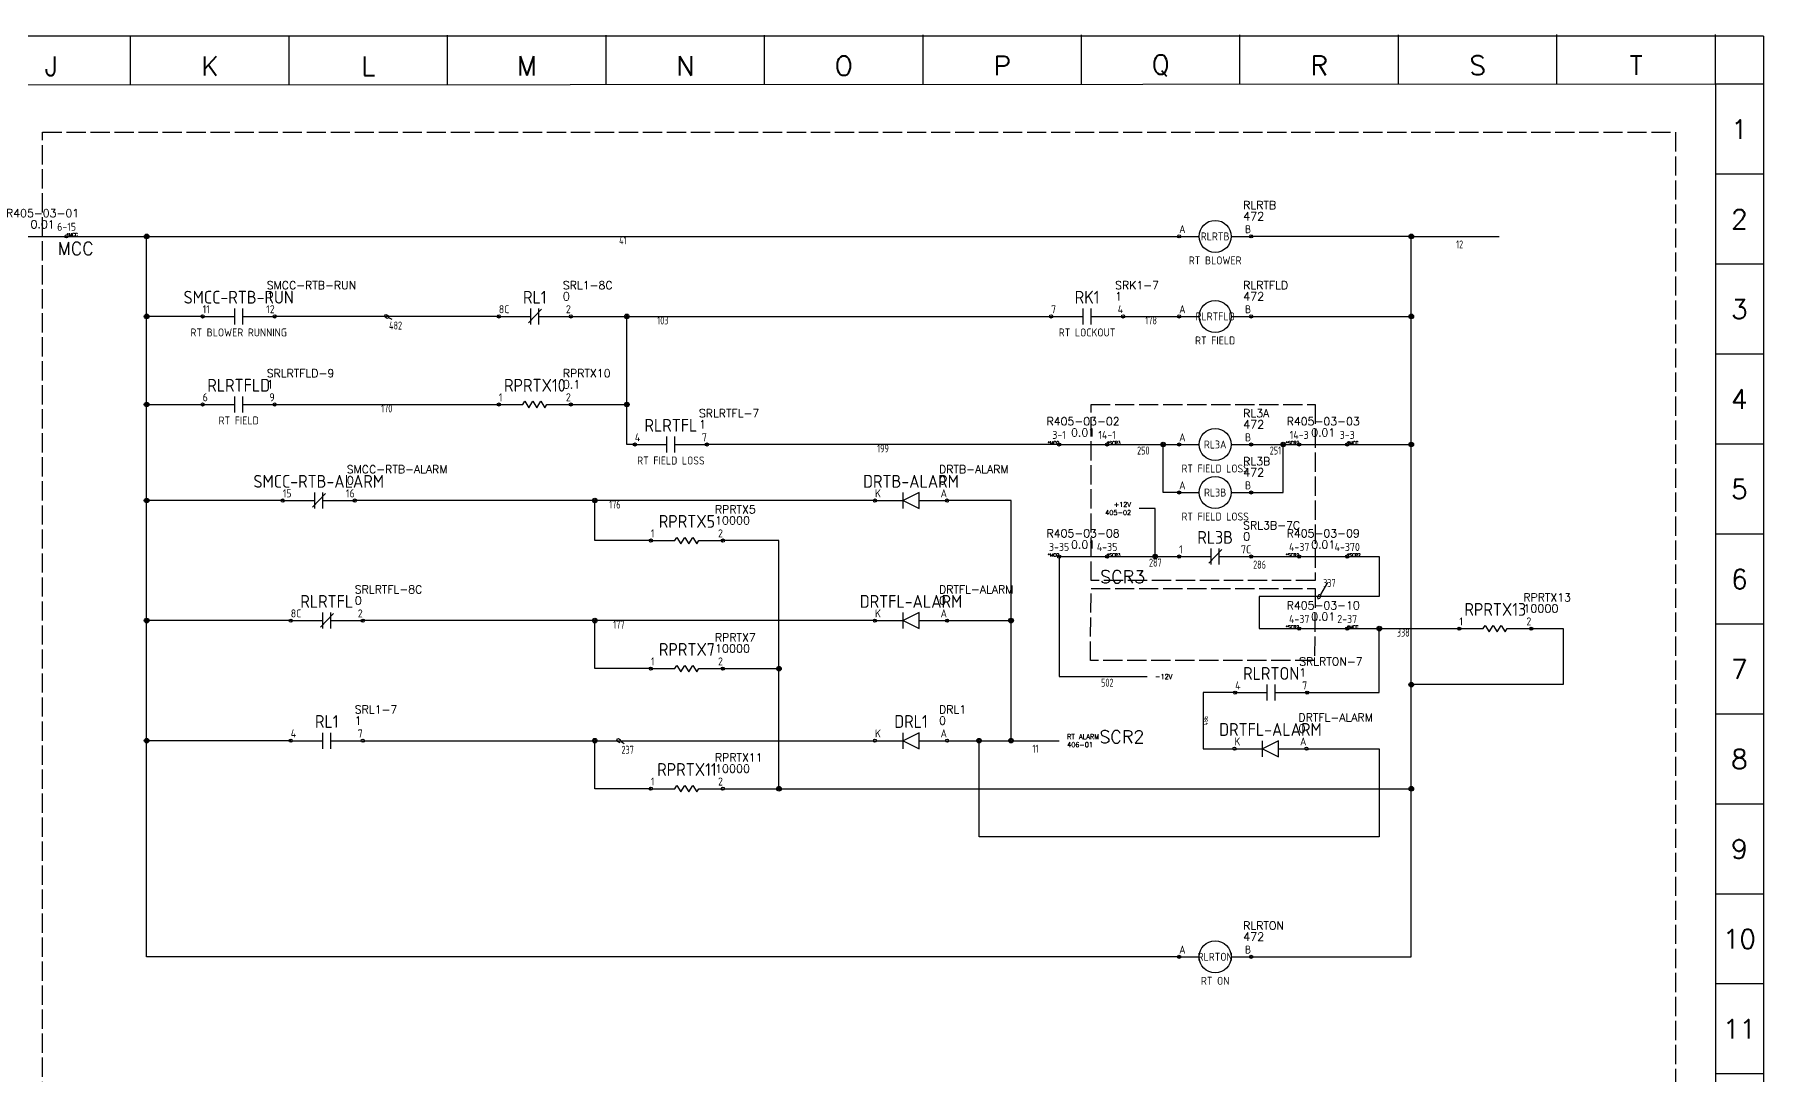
# Model space of a CAD drawing. Header units: millimetres. Extents: x 0 to 1020, y 0 to 646.
# Drawn here: x 480 to 1020, y 320 to 646 of the extents above; entities that cross this region are included whole.
import ezdxf
from ezdxf.enums import TextEntityAlignment as Align

# ---------------------------------------------------------------- set-up
doc = ezdxf.new("R2010")
doc.units = ezdxf.units.MM
doc.header["$LTSCALE"] = 0.5
doc.linetypes.add('ACAD_ISO02W100', pattern=[15, 12, -3])
for name, color, linetype in [('LOCBOX', 7, 'ACAD_ISO02W100'), ('NETLIST', 50, 'Continuous'), ('OUTLINE_GRID', 7, 'Continuous'), ('SYMS', 7, 'Continuous'), ('WIREFIXED', 7, 'Continuous'), ('WIRENO', 7, 'Continuous'), ('WIRES', 7, 'Continuous')]:
    doc.layers.add(name, color=color, linetype=linetype)
doc.styles.get("Standard").update_dxf_attribs({"font": 'txt.shx', "bigfont": 'gbcbig.shx'})
doc.styles.add('WD_IEC', font='isocp2.shx', dxfattribs={"width": 0.9, "height": 4})

# ---------------------------------------------------------------- blocks, each defined once
blk = doc.blocks.new('2010 Grid')
at = {"layer": 'OUTLINE_GRID'}
for p, q in [((507.5, 468.57), (507.5, 481.51)), ((548.75, 468.59), (548.75, 481.53)), ((590, 468.61), (590, 481.56)), ((631.25, 468.63), (631.25, 481.58)), ((672.5, 468.66), (672.5, 481.6)), ((713.75, 468.68), (713.75, 481.62)), ((755, 468.7), (755, 481.64)), ((796.25, 468.72), (796.25, 481.67)), ((837.5, 468.74), (837.5, 481.69)), ((850, 481.25), (0, 481.25)), ((425, 468.52), (425, 481.47)), ((466.25, 468.55), (466.25, 481.49)), ((850, 481.25), (850, 0)), ((837.5, 468.74), (12.5, 468.31)), ((837.5, 468.74), (837.5, 0)), ((850, 468.74), (837.5, 468.74)), ((850, 445.33), (837.5, 445.33)), ((850, 421.91), (837.5, 421.91)), ((850, 398.5), (837.5, 398.5)), ((850, 375.08), (837.5, 375.08)), ((850, 351.67), (837.5, 351.67)), ((850, 328.25), (837.5, 328.25)), ((850, 304.84), (837.5, 304.84)), ((850, 281.42), (837.5, 281.42)), ((850, 258.01), (837.5, 258.01)), ((850, 234.59), (837.5, 234.59)), ((850, 211.18), (837.5, 211.18))]:
    blk.add_line(p, q, dxfattribs=at)
at = {"layer": 'OUTLINE_GRID', "char_height": 5, "width": 17.7556, "attachment_point": 5}
for s, insert in [('J', (404.37, 473.48)), ('K', (445.62, 473.5)), ('L', (486.88, 473.52)), ('M', (528.12, 473.54)), ('N', (569.38, 473.56)), ('O', (610.62, 473.59)), ('P', (651.88, 473.61)), ('Q', (693.12, 473.63)), ('R', (734.38, 473.65)), ('S', (775.62, 473.67)), ('T', (816.88, 473.69)), ('1', (843.75, 457.04)), ('2', (843.75, 433.62)), ('3', (843.75, 410.21)), ('4', (843.75, 386.79)), ('5', (843.75, 363.37)), ('6', (843.75, 339.96)), ('7', (843.75, 316.54)), ('8', (843.75, 293.13)), ('9', (843.75, 269.71)), ('10', (843.75, 246.3)), ('11', (843.75, 222.88))]:
    blk.add_mtext(s, dxfattribs=dict(at, insert=insert))
blk = doc.blocks.new('INTERCONNECT-H1')
blk.add_line((-2.5, 0), (12.5, 0))
for centre in [(-2.5, 0), (12.5, 0)]:
    blk.add_circle(centre, 0.5)
at = {"style": 'WD_IEC', "flags": 1}
for tag, height, p in [('LOC', 4, (5, 10)), ('TAG1', 4, (-2.43, 3.16)), ('DESC1', 2.5, (5, -2.5))]:
    blk.add_attdef(tag, text='', height=height, dxfattribs=at).set_placement(p, align=Align.MIDDLE_CENTER)
at = {"style": 'WD_IEC', "flags": 8}
for tag, p in [('TERM01', (-2.5, 1)), ('TERM02', (12.5, 1))]:
    blk.add_attdef(tag, text='', height=2.5, dxfattribs=at).set_placement(p, align=Align.BOTTOM_CENTER)
at = {"style": 'WD_IEC', "flags": 1}
blk.add_attdef('X4TERM01', (-2.5, 0), '', height=0.5, dxfattribs=at)
blk.add_attdef('X1TERM02', text='', height=0.5, dxfattribs=at).set_placement((12.5, 0), align=Align.RIGHT)
at = {"layer": 'NETLIST'}
for tag, p in [('NETTAG', (5, 6)), ('NETVALUE', (5, 2.5))]:
    blk.add_attdef(tag, text='', height=2.5, dxfattribs=at).set_placement(p, align=Align.CENTER)
blk.add_attdef('X4TERMDESC01', text='', height=1, dxfattribs=at).set_placement((-2.5, 0), align=Align.RIGHT)
blk.add_attdef('X1TERMDESC02', (12.5, 0), '', height=1, dxfattribs=at)
blk = doc.blocks.new('CONTACTOR-H')
for p, q in [((0, 0), (6.25, 0)), ((16.25, 0), (22.5, 0))]:
    blk.add_line(p, q)
for centre, radius in [((0, 0), 0.5), ((11.25, 0), 5), ((22.5, 0), 0.5)]:
    blk.add_circle(centre, radius)
at = {"style": 'WD_IEC', "flags": 1}
blk.add_attdef('LOC', text='', height=4, dxfattribs=at).set_placement((11.25, 8.5), align=Align.MIDDLE_CENTER)
at = {"style": 'WD_IEC'}
for tag, p, height, flags in [('X4TERM01', (0, 0), 0.64, 1), ('TERM01', (0, 1), 2.5, 8), ('X1TERM02', (22.5, 0), 0.64, 1)]:
    blk.add_attdef(tag, p, '', height=height, dxfattribs=dict(at, flags=flags))
for tag, height, p in [('TAG1', 4, (11.25, 0)), ('DESC1', 2.5, (11.25, -7.5))]:
    blk.add_attdef(tag, text='', height=height, dxfattribs=at).set_placement(p, align=Align.MIDDLE_CENTER)
at = {"style": 'WD_IEC', "flags": 8}
blk.add_attdef('TERM02', text='', height=2.5, dxfattribs=at).set_placement((22.5, 1), align=Align.RIGHT)
at = {"layer": 'NETLIST'}
for tag, p, height in [('NETTAG', (20, 8.5), 2.5), ('NETVALUE', (20, 5), 2.56)]:
    blk.add_attdef(tag, p, '', height=height, dxfattribs=at)
blk = doc.blocks.new('WD_WNH2')
at = {"linetype": 'Continuous', "style": 'WD_IEC', "width": 0.8}
blk.add_attdef('WIRENO', text='', height=2.5, dxfattribs=at).set_placement((0, 0), align=Align.TOP_CENTER)
at = {"style": 'WD_IEC', "flags": 1}
for tag, p in [('W02USER', (0, -1.21)), ('W03USER', (0, -1.33)), ('W04USER', (0, -1.46)), ('W05USER', (0, -1.58)), ('W06USER', (0, -1.71)), ('W07USER', (0, -1.83)), ('W08USER', (0, -1.96)), ('W09USER', (0, -2.08)), ('W01USER', (0, -1.08)), ('W10USER', (0, -2.21))]:
    blk.add_attdef(tag, text='', height=0.08, dxfattribs=at).set_placement(p, align=Align.CENTER)
blk = doc.blocks.new('CONTACT-NC')
for p, q in [((0, 0), (10, 0)), ((13.35, 2.25), (9.28, -2.05)), ((10, -2.5), (10, 2.5)), ((12.5, -2.5), (12.5, 2.5)), ((12.5, 0), (22.5, 0))]:
    blk.add_line(p, q)
for centre in [(0, 0), (22.5, 0)]:
    blk.add_circle(centre, 0.5)
at = {"style": 'WD_IEC', "flags": 1}
blk.add_attdef('LOC', text='', height=4, dxfattribs=at).set_placement((11.25, 11), align=Align.MIDDLE_CENTER)
at = {"style": 'WD_IEC'}
for tag, height, p in [('TAG1', 4, (11.25, 6)), ('DESC1', 2.5, (11.25, -5))]:
    blk.add_attdef(tag, text='', height=height, dxfattribs=at).set_placement(p, align=Align.MIDDLE_CENTER)
for tag, p, height, flags in [('X4TERM01', (0, 0), 0.64, 1), ('TERM01', (0, 1), 2.5, 8), ('X1TERM02', (22.5, 0), 0.64, 1)]:
    blk.add_attdef(tag, p, '', height=height, dxfattribs=dict(at, flags=flags))
at = {"style": 'WD_IEC', "flags": 8}
blk.add_attdef('TERM02', text='', height=2.5, dxfattribs=at).set_placement((22.5, 1), align=Align.RIGHT)
at = {"layer": 'NETLIST'}
for tag, p, height in [('NETTAG', (20, 8.5), 2.5), ('NETVALUE', (20, 5), 2.56)]:
    blk.add_attdef(tag, p, '', height=height, dxfattribs=at)
blk = doc.blocks.new('DIODE-L')
for p, q in [((-22.5, 0), (-13.75, 0)), ((-13.75, -2.5), (-13.75, 2.5)), ((-8.75, 2.5), (-13.75, 0)), ((-13.75, 0), (-8.75, -2.5)), ((-8.75, -2.5), (-8.75, 2.5)), ((-8.75, 0), (0, 0))]:
    blk.add_line(p, q)
for centre in [(-22.5, 0), (0, 0)]:
    blk.add_circle(centre, 0.5)
at = {"style": 'WD_IEC', "flags": 1}
blk.add_attdef('LOC', text='', height=4, dxfattribs=at).set_placement((-11.25, 11), align=Align.MIDDLE_CENTER)
at = {"style": 'WD_IEC'}
for tag, height, p in [('TAG1', 4, (-11.25, 6)), ('DESC1', 2.5, (-11.25, -5))]:
    blk.add_attdef(tag, text='', height=height, dxfattribs=at).set_placement(p, align=Align.MIDDLE_CENTER)
for tag, p, height, flags in [('X4TERM01', (-22.5, 0), 0.64, 1), ('TERM01', (-22.5, 1), 2.5, 8), ('X1TERM02', (0, 0), 0.64, 1)]:
    blk.add_attdef(tag, p, '', height=height, dxfattribs=dict(at, flags=flags))
at = {"style": 'WD_IEC', "flags": 8}
blk.add_attdef('TERM02', text='', height=2.5, dxfattribs=at).set_placement((0, 1), align=Align.RIGHT)
at = {"layer": 'NETLIST'}
for tag, p, height in [('NETTAG', (-2.5, 8.5), 2.5), ('NETVALUE', (-2.5, 5), 2.56)]:
    blk.add_attdef(tag, p, '', height=height, dxfattribs=at)
blk = doc.blocks.new('WDDOT')
for radius in [0.72, 0.449, 0.223]:
    blk.add_circle((0, 0), radius)
blk = doc.blocks.new('CONTACT-NO')
for p, q in [((2.5, 0), (12.5, 0)), ((12.5, -2.5), (12.5, 2.5)), ((15, -2.5), (15, 2.5)), ((15, 0), (25, 0))]:
    blk.add_line(p, q)
for centre in [(2.5, 0), (25, 0)]:
    blk.add_circle(centre, 0.5)
at = {"style": 'WD_IEC', "flags": 1}
blk.add_attdef('LOC', text='', height=4, dxfattribs=at).set_placement((13.75, 11), align=Align.MIDDLE_CENTER)
at = {"style": 'WD_IEC'}
for tag, height, p in [('TAG1', 4, (13.75, 6)), ('DESC1', 2.5, (13.75, -5))]:
    blk.add_attdef(tag, text='', height=height, dxfattribs=at).set_placement(p, align=Align.MIDDLE_CENTER)
for tag, p, height, flags in [('X4TERM01', (2.5, 0), 0.64, 1), ('TERM01', (2.5, 1), 2.5, 8), ('X1TERM02', (25, 0), 0.64, 1)]:
    blk.add_attdef(tag, p, '', height=height, dxfattribs=dict(at, flags=flags))
at = {"style": 'WD_IEC', "flags": 8}
blk.add_attdef('TERM02', text='', height=2.5, dxfattribs=at).set_placement((25, 1), align=Align.RIGHT)
at = {"layer": 'NETLIST'}
for tag, p, height in [('NETTAG', (22.5, 8.5), 2.5), ('NETVALUE', (22.5, 5), 2.56)]:
    blk.add_attdef(tag, p, '', height=height, dxfattribs=at)
blk = doc.blocks.new('RESISTOR-1')
for p, q in [((0, 0), (7.5, 0)), ((7.5, 0), (8.12, 1)), ((8.12, 1), (9.38, -1)), ((9.38, -1), (10.62, 1)), ((10.62, 1), (11.88, -1)), ((11.88, -1), (13.12, 1)), ((13.12, 1), (14.38, -1)), ((14.38, -1), (15, 0)), ((15, 0), (22.5, 0))]:
    blk.add_line(p, q)
for centre in [(0, 0), (22.5, 0)]:
    blk.add_circle(centre, 0.5)
at = {"style": 'WD_IEC', "flags": 1}
blk.add_attdef('LOC', text='', height=4, dxfattribs=at).set_placement((11.25, 11), align=Align.MIDDLE_CENTER)
at = {"style": 'WD_IEC'}
for tag, height, p in [('TAG1', 4, (11.25, 6)), ('DESC1', 2.5, (10.75, -3))]:
    blk.add_attdef(tag, text='', height=height, dxfattribs=at).set_placement(p, align=Align.MIDDLE_CENTER)
for tag, p, height, flags in [('X4TERM01', (0, 0), 0.64, 1), ('TERM01', (0, 1), 2.5, 8), ('X1TERM02', (22.5, 0), 0.64, 1)]:
    blk.add_attdef(tag, p, '', height=height, dxfattribs=dict(at, flags=flags))
at = {"style": 'WD_IEC', "flags": 8}
blk.add_attdef('TERM02', text='', height=2.5, dxfattribs=at).set_placement((22.5, 1), align=Align.RIGHT)
at = {"layer": 'NETLIST'}
for tag, p, height in [('NETTAG', (20, 8.5), 2.5), ('NETVALUE', (20, 5), 2.56)]:
    blk.add_attdef(tag, p, '', height=height, dxfattribs=at)
blk = doc.blocks.new('WD_WNV2')
at = {"linetype": 'Continuous', "style": 'WD_IEC', "width": 0.8}
blk.add_attdef('WIRENO', text='', height=1.5, rotation=90, dxfattribs=at).set_placement((0, 0), align=Align.TOP_CENTER)
at = {"style": 'WD_IEC', "flags": 1}
for tag, p in [('W01USER', (1.86, -1.08)), ('W02USER', (1.86, -1.21)), ('W03USER', (1.86, -1.33)), ('W04USER', (1.86, -1.46)), ('W05USER', (1.86, -1.58)), ('W06USER', (1.86, -1.71)), ('W07USER', (1.86, -1.83)), ('W08USER', (1.86, -1.96)), ('W09USER', (1.86, -2.08)), ('W10USER', (1.86, -2.21))]:
    blk.add_attdef(tag, text='', height=0.08, dxfattribs=at).set_placement(p, align=Align.CENTER)

msp = doc.modelspace()

# ---------------------------------------------------------------- linework, layer by layer
at = {"layer": 'LOCBOX'}
for points in [[(482.5, 615), (992.5, 615), (992.5, 162.5), (482.5, 162.5)], [(810, 530), (880, 530), (880, 475), (810, 475)], [(810, 472.5), (880, 472.5), (879.77, 450), (809.77, 450)]]:
    msp.add_lwpolyline(points, close=True, dxfattribs=at)
at = {"layer": 'WIRENO'}
for points in [[(591.65, 556.55), (590.69, 557.1), (590.54, 557.65), (589.85, 558.04), (589.31, 557.9), (589.46, 557.35), (590.15, 556.96), (590.42, 557.03)], [(883.79, 474.4), (881.65, 470.69), (881.1, 470.54), (880.71, 469.85), (880.85, 469.31), (881.4, 469.46), (881.79, 470.15), (881.72, 470.42)], [(664.15, 424.05), (663.19, 424.6), (663.04, 425.15), (662.35, 425.54), (661.81, 425.4), (661.96, 424.85), (662.65, 424.46), (662.92, 424.53)]]:
    msp.add_lwpolyline(points, dxfattribs=at)
at = {"layer": 'WIRES'}
for p, q in [((490, 582.5), (837.5, 582.5)), ((515, 425), (515, 582.5)), ((910, 582.5), (860, 582.5)), ((910, 410), (910, 582.5)), ((910, 582.5), (937.5, 582.5)), ((532.5, 557.5), (515, 557.5)), ((625, 557.5), (555, 557.5)), ((647.5, 557.5), (797.5, 557.5)), ((665, 517.5), (665, 557.5)), ((820, 557.5), (837.5, 557.5)), ((860, 557.5), (910, 557.5)), ((515, 530), (532.5, 530)), ((555, 530), (625, 530)), ((647.5, 530), (665, 530)), ((667.5, 517.5), (665, 517.5)), ((800, 517.5), (690, 517.5)), ((815, 517.5), (837.5, 517.5)), ((832.5, 502.5), (832.5, 517.5)), ((860, 517.5), (875, 517.5)), ((870, 502.5), (870, 517.5)), ((890, 517.5), (910, 517.5)), ((837.5, 502.5), (832.5, 502.5)), ((860, 502.5), (870, 502.5)), ((557.5, 500), (515, 500)), ((742.5, 500), (580, 500)), ((655, 487.5), (655, 500)), ((785, 500), (765, 500)), ((785, 462.5), (785, 500)), ((785, 482.5), (785, 500)), ((830, 497.5), (825, 497.5)), ((830, 482.5), (830, 497.5)), ((672.5, 487.5), (655, 487.5)), ((712.5, 487.5), (695, 487.5)), ((712.5, 410), (712.5, 487.5)), ((800, 482.5), (800, 445)), ((815, 482.5), (837.5, 482.5)), ((860, 482.5), (875, 482.5)), ((890, 482.5), (900, 482.5)), ((900, 482.5), (900, 477.5)), ((900, 477.5), (900, 470)), ((900, 470), (862.5, 470)), ((862.5, 470), (862.5, 460)), ((560, 462.5), (515, 462.5)), ((742.5, 462.5), (582.5, 462.5)), ((655, 447.5), (655, 462.5)), ((765, 462.5), (785, 462.5)), ((785, 460), (785, 462.5)), ((785, 425), (785, 460)), ((862.5, 460), (875, 460)), ((890, 460), (925, 460)), ((900, 440), (900, 460)), ((947.5, 460), (957.5, 460)), ((957.5, 460), (957.5, 442.5)), ((672.5, 447.5), (655, 447.5)), ((695, 447.5), (712.5, 447.5)), ((800, 445), (827.5, 445)), ((855, 440), (845, 440)), ((845, 440), (845, 422.5)), ((877.5, 440), (900, 440)), ((957.5, 442.5), (910, 442.5)), ((560, 425), (515, 425)), ((515, 357.5), (515, 425)), ((582.5, 425), (742.5, 425)), ((655, 410), (655, 425)), ((765, 425), (785, 425)), ((775, 395), (775, 425)), ((785, 425), (800, 425)), ((845, 422.5), (854.77, 422.5)), ((877.27, 422.5), (900, 422.5)), ((900, 422.5), (900, 395)), ((672.5, 410), (655, 410)), ((695, 410), (712.5, 410)), ((712.5, 410), (910, 410)), ((910, 357.5), (910, 410)), ((900, 395), (775, 395)), ((837.5, 357.5), (515, 357.5)), ((860, 357.5), (910, 357.5))]:
    msp.add_line(p, q, dxfattribs=at)

# ---------------------------------------------------------------- block references
at = {"xscale": 1.2, "yscale": 1.2, "zscale": 1.2}
msp.add_blockref('2010 Grid', (0, 67.5), dxfattribs=at)
ref = msp.add_blockref('INTERCONNECT-H1', (477.5, 582.5))
ref.add_attrib('TERM02', '6-15', dxfattribs={"height": 2.5, "style": 'WD_IEC'}).set_placement((490, 583.5), align=Align.BOTTOM_CENTER)
ref.add_attrib('TERM01', '5-15', dxfattribs={"height": 2.5, "style": 'WD_IEC'}).set_placement((475, 583.5), align=Align.BOTTOM_CENTER)
ref.add_attrib('NETVALUE', '0.01', dxfattribs={"layer": 'NETLIST', "height": 2.5}).set_placement((482.5, 585), align=Align.CENTER)
ref.add_attrib('NETTAG', 'R405-03-01', dxfattribs={"layer": 'NETLIST', "height": 2.5}).set_placement((482.5, 588.5), align=Align.CENTER)
ref.add_attrib('X4TERMDESC01', '*DC', dxfattribs={"layer": 'NETLIST', "height": 1}).set_placement((475, 582.5), align=Align.RIGHT)
ref.add_attrib('X1TERMDESC02', '*MCC', (490, 582.5), dxfattribs={"layer": 'NETLIST', "height": 1})
ref = msp.add_blockref('CONTACTOR-H', (837.5, 582.5))
ref.add_attrib('TERM02', 'B', dxfattribs={"height": 2.5, "style": 'WD_IEC'}).set_placement((860, 583.5), align=Align.RIGHT)
ref.add_attrib('TERM01', 'A', (837.5, 583.5), dxfattribs={"height": 2.5, "style": 'WD_IEC'})
ref.add_attrib('DESC1', 'RT BLOWER', dxfattribs={"height": 2.5, "style": 'WD_IEC'}).set_placement((848.75, 575), align=Align.MIDDLE_CENTER)
ref.add_attrib('TAG1', 'RLRTB', dxfattribs={"height": 2.5, "style": 'WD_IEC'}).set_placement((848.75, 582.5), align=Align.MIDDLE_CENTER)
ref.add_attrib('NETVALUE', '472', (857.5, 587.5), dxfattribs={"layer": 'NETLIST', "height": 2.56})
ref.add_attrib('NETTAG', 'RLRTB', (857.5, 591), dxfattribs={"layer": 'NETLIST', "height": 2.5})
ref = msp.add_blockref('CONTACT-NO', (530, 557.5))
ref.add_attrib('NETTAG', 'SMCC-RTB-RUN', (552.5, 566), dxfattribs={"layer": 'NETLIST', "height": 2.5})
ref.add_attrib('NETVALUE', '1', (552.5, 562.5), dxfattribs={"layer": 'NETLIST', "height": 2.56})
ref.add_attrib('TAG1', 'SMCC-RTB-RUN', dxfattribs={"height": 4, "style": 'WD_IEC'}).set_placement((543.75, 563.5), align=Align.MIDDLE_CENTER)
ref.add_attrib('DESC1', 'RT BLOWER RUNNING', dxfattribs={"height": 2.5, "style": 'WD_IEC'}).set_placement((543.75, 552.5), align=Align.MIDDLE_CENTER)
ref.add_attrib('TERM01', '11', (532.5, 558.5), dxfattribs={"height": 2.5, "style": 'WD_IEC'})
ref.add_attrib('TERM02', '12', dxfattribs={"height": 2.5, "style": 'WD_IEC'}).set_placement((555, 558.5), align=Align.RIGHT)
ref = msp.add_blockref('CONTACT-NC', (625, 557.5))
ref.add_attrib('TERM02', '2', dxfattribs={"height": 2.5, "style": 'WD_IEC'}).set_placement((647.5, 558.5), align=Align.RIGHT)
ref.add_attrib('TERM01', '8C', (625, 558.5), dxfattribs={"height": 2.5, "style": 'WD_IEC'})
ref.add_attrib('TAG1', 'RL1', dxfattribs={"height": 4, "style": 'WD_IEC'}).set_placement((636.25, 563.5), align=Align.MIDDLE_CENTER)
ref.add_attrib('NETVALUE', '0', (645, 562.5), dxfattribs={"layer": 'NETLIST', "height": 2.56})
ref.add_attrib('NETTAG', 'SRL1-8C', (645, 566), dxfattribs={"layer": 'NETLIST', "height": 2.5})
ref = msp.add_blockref('CONTACT-NO', (795, 557.5))
ref.add_attrib('NETTAG', 'SRK1-7', (817.5, 566), dxfattribs={"layer": 'NETLIST', "height": 2.5})
ref.add_attrib('NETVALUE', '1', (817.5, 562.5), dxfattribs={"layer": 'NETLIST', "height": 2.56})
ref.add_attrib('TAG1', 'RK1', dxfattribs={"height": 4, "style": 'WD_IEC'}).set_placement((808.75, 563.5), align=Align.MIDDLE_CENTER)
ref.add_attrib('DESC1', 'RT LOCKOUT', dxfattribs={"height": 2.5, "style": 'WD_IEC'}).set_placement((808.75, 552.5), align=Align.MIDDLE_CENTER)
ref.add_attrib('TERM01', '7', (797.5, 558.5), dxfattribs={"height": 2.5, "style": 'WD_IEC'})
ref.add_attrib('TERM02', '4', dxfattribs={"height": 2.5, "style": 'WD_IEC'}).set_placement((820, 558.5), align=Align.RIGHT)
ref = msp.add_blockref('CONTACTOR-H', (837.5, 557.5))
ref.add_attrib('TERM02', 'B', dxfattribs={"height": 2.5, "style": 'WD_IEC'}).set_placement((860, 558.5), align=Align.RIGHT)
ref.add_attrib('TERM01', 'A', (837.5, 558.5), dxfattribs={"height": 2.5, "style": 'WD_IEC'})
ref.add_attrib('DESC1', 'RT FIELD', dxfattribs={"height": 2.5, "style": 'WD_IEC'}).set_placement((848.75, 550), align=Align.MIDDLE_CENTER)
ref.add_attrib('TAG1', 'RLRTFLD', dxfattribs={"height": 2.5, "style": 'WD_IEC'}).set_placement((848.75, 557.5), align=Align.MIDDLE_CENTER)
ref.add_attrib('NETVALUE', '472', (857.5, 562.5), dxfattribs={"layer": 'NETLIST', "height": 2.56})
ref.add_attrib('NETTAG', 'RLRTFLD', (857.5, 566), dxfattribs={"layer": 'NETLIST', "height": 2.5})
ref = msp.add_blockref('CONTACT-NO', (530, 530))
ref.add_attrib('NETTAG', 'SRLRTFLD-9', (552.5, 538.5), dxfattribs={"layer": 'NETLIST', "height": 2.5})
ref.add_attrib('NETVALUE', '1', (552.5, 535), dxfattribs={"layer": 'NETLIST', "height": 2.56})
ref.add_attrib('TAG1', 'RLRTFLD', dxfattribs={"height": 4, "style": 'WD_IEC'}).set_placement((543.75, 536), align=Align.MIDDLE_CENTER)
ref.add_attrib('DESC1', 'RT FIELD', dxfattribs={"height": 2.5, "style": 'WD_IEC'}).set_placement((543.75, 525), align=Align.MIDDLE_CENTER)
ref.add_attrib('TERM01', '6', (532.5, 531), dxfattribs={"height": 2.5, "style": 'WD_IEC'})
ref.add_attrib('TERM02', '9', dxfattribs={"height": 2.5, "style": 'WD_IEC'}).set_placement((555, 531), align=Align.RIGHT)
ref = msp.add_blockref('RESISTOR-1', (625, 530))
ref.add_attrib('NETTAG', 'RPRTX10', (645, 538.5), dxfattribs={"layer": 'NETLIST', "height": 2.5})
ref.add_attrib('NETVALUE', '0.1', (645, 535), dxfattribs={"layer": 'NETLIST', "height": 2.56})
ref.add_attrib('TAG1', 'RPRTX10', dxfattribs={"height": 4, "style": 'WD_IEC'}).set_placement((636.25, 536), align=Align.MIDDLE_CENTER)
ref.add_attrib('TERM01', '1', (625, 531), dxfattribs={"height": 2.5, "style": 'WD_IEC'})
ref.add_attrib('TERM02', '2', dxfattribs={"height": 2.5, "style": 'WD_IEC'}).set_placement((647.5, 531), align=Align.RIGHT)
ref = msp.add_blockref('CONTACT-NO', (665, 517.5))
ref.add_attrib('NETTAG', 'SRLRTFL-7', (687.5, 526), dxfattribs={"layer": 'NETLIST', "height": 2.5})
ref.add_attrib('NETVALUE', '1', (687.5, 522.5), dxfattribs={"layer": 'NETLIST', "height": 2.56})
ref.add_attrib('TAG1', 'RLRTFL', dxfattribs={"height": 4, "style": 'WD_IEC'}).set_placement((678.75, 523.5), align=Align.MIDDLE_CENTER)
ref.add_attrib('DESC1', 'RT FIELD LOSS', dxfattribs={"height": 2.5, "style": 'WD_IEC'}).set_placement((678.75, 512.5), align=Align.MIDDLE_CENTER)
ref.add_attrib('TERM01', '4', (667.5, 518.5), dxfattribs={"height": 2.5, "style": 'WD_IEC'})
ref.add_attrib('TERM02', '7', dxfattribs={"height": 2.5, "style": 'WD_IEC'}).set_placement((690, 518.5), align=Align.RIGHT)
ref = msp.add_blockref('INTERCONNECT-H1', (802.5, 517.5))
ref.add_attrib('TERM02', '14-1', dxfattribs={"height": 2.5, "style": 'WD_IEC'}).set_placement((815, 518.5), align=Align.BOTTOM_CENTER)
ref.add_attrib('TERM01', '3-1', dxfattribs={"height": 2.5, "style": 'WD_IEC'}).set_placement((800, 518.5), align=Align.BOTTOM_CENTER)
ref.add_attrib('NETVALUE', '0.01', dxfattribs={"layer": 'NETLIST', "height": 2.5}).set_placement((807.5, 520), align=Align.CENTER)
ref.add_attrib('NETTAG', 'R405-03-02', dxfattribs={"layer": 'NETLIST', "height": 2.5}).set_placement((807.5, 523.5), align=Align.CENTER)
ref.add_attrib('X4TERMDESC01', '*MCC', dxfattribs={"layer": 'NETLIST', "height": 1}).set_placement((800, 517.5), align=Align.RIGHT)
ref.add_attrib('X1TERMDESC02', '*SCR3', (815, 517.5), dxfattribs={"layer": 'NETLIST', "height": 1})
ref = msp.add_blockref('CONTACTOR-H', (837.5, 517.5))
ref.add_attrib('TERM02', 'B', dxfattribs={"height": 2.5, "style": 'WD_IEC'}).set_placement((860, 518.5), align=Align.RIGHT)
ref.add_attrib('TERM01', 'A', (837.5, 518.5), dxfattribs={"height": 2.5, "style": 'WD_IEC'})
ref.add_attrib('DESC1', 'RT FIELD LOSS', dxfattribs={"height": 2.5, "style": 'WD_IEC'}).set_placement((848.75, 510), align=Align.MIDDLE_CENTER)
ref.add_attrib('TAG1', 'RL3A', dxfattribs={"height": 2.5, "style": 'WD_IEC'}).set_placement((848.75, 517.5), align=Align.MIDDLE_CENTER)
ref.add_attrib('NETVALUE', '472', (857.5, 522.5), dxfattribs={"layer": 'NETLIST', "height": 2.56})
ref.add_attrib('NETTAG', 'RL3A', (857.5, 526), dxfattribs={"layer": 'NETLIST', "height": 2.5})
ref = msp.add_blockref('INTERCONNECT-H1', (877.5, 517.5))
ref.add_attrib('TERM02', '3-3', dxfattribs={"height": 2.5, "style": 'WD_IEC'}).set_placement((890, 518.5), align=Align.BOTTOM_CENTER)
ref.add_attrib('TERM01', '14-3', dxfattribs={"height": 2.5, "style": 'WD_IEC'}).set_placement((875, 518.5), align=Align.BOTTOM_CENTER)
ref.add_attrib('NETVALUE', '0.01', dxfattribs={"layer": 'NETLIST', "height": 2.5}).set_placement((882.5, 520), align=Align.CENTER)
ref.add_attrib('NETTAG', 'R405-03-03', dxfattribs={"layer": 'NETLIST', "height": 2.5}).set_placement((882.5, 523.5), align=Align.CENTER)
ref.add_attrib('X4TERMDESC01', '*SCR3', dxfattribs={"layer": 'NETLIST', "height": 1}).set_placement((875, 517.5), align=Align.RIGHT)
ref.add_attrib('X1TERMDESC02', '*MCC', (890, 517.5), dxfattribs={"layer": 'NETLIST', "height": 1})
ref = msp.add_blockref('CONTACTOR-H', (837.5, 502.5))
ref.add_attrib('TERM02', 'B', dxfattribs={"height": 2.5, "style": 'WD_IEC'}).set_placement((860, 503.5), align=Align.RIGHT)
ref.add_attrib('TERM01', 'A', (837.5, 503.5), dxfattribs={"height": 2.5, "style": 'WD_IEC'})
ref.add_attrib('DESC1', 'RT FIELD LOSS', dxfattribs={"height": 2.5, "style": 'WD_IEC'}).set_placement((848.75, 495), align=Align.MIDDLE_CENTER)
ref.add_attrib('TAG1', 'RL3B', dxfattribs={"height": 2.5, "style": 'WD_IEC'}).set_placement((848.75, 502.5), align=Align.MIDDLE_CENTER)
ref.add_attrib('NETVALUE', '472', (857.5, 507.5), dxfattribs={"layer": 'NETLIST', "height": 2.56})
ref.add_attrib('NETTAG', 'RL3B', (857.5, 511), dxfattribs={"layer": 'NETLIST', "height": 2.5})
ref = msp.add_blockref('CONTACT-NC', (557.5, 500))
ref.add_attrib('TERM02', '16', dxfattribs={"height": 2.5, "style": 'WD_IEC'}).set_placement((580, 501), align=Align.RIGHT)
ref.add_attrib('TERM01', '15', (557.5, 501), dxfattribs={"height": 2.5, "style": 'WD_IEC'})
ref.add_attrib('TAG1', 'SMCC-RTB-ALARM', dxfattribs={"height": 4, "style": 'WD_IEC'}).set_placement((568.75, 506), align=Align.MIDDLE_CENTER)
ref.add_attrib('NETVALUE', '0', (577.5, 505), dxfattribs={"layer": 'NETLIST', "height": 2.56})
ref.add_attrib('NETTAG', 'SMCC-RTB-ALARM', (577.5, 508.5), dxfattribs={"layer": 'NETLIST', "height": 2.5})
ref = msp.add_blockref('DIODE-L', (765, 500))
ref.add_attrib('NETTAG', 'DRTB-ALARM', (762.5, 508.5), dxfattribs={"layer": 'NETLIST', "height": 2.5})
ref.add_attrib('NETVALUE', '0', (762.5, 505), dxfattribs={"layer": 'NETLIST', "height": 2.56})
ref.add_attrib('TAG1', 'DRTB-ALARM', dxfattribs={"height": 4, "style": 'WD_IEC'}).set_placement((753.75, 506), align=Align.MIDDLE_CENTER)
ref.add_attrib('TERM01', 'K', (742.5, 501), dxfattribs={"height": 2.5, "style": 'WD_IEC'})
ref.add_attrib('TERM02', 'A', dxfattribs={"height": 2.5, "style": 'WD_IEC'}).set_placement((765, 501), align=Align.RIGHT)
ref = msp.add_blockref('RESISTOR-1', (672.5, 487.5))
ref.add_attrib('NETTAG', 'RPRTX5', (692.5, 496), dxfattribs={"layer": 'NETLIST', "height": 2.5})
ref.add_attrib('NETVALUE', '10000', (692.5, 492.5), dxfattribs={"layer": 'NETLIST', "height": 2.56})
ref.add_attrib('TAG1', 'RPRTX5', dxfattribs={"height": 4, "style": 'WD_IEC'}).set_placement((683.75, 493.5), align=Align.MIDDLE_CENTER)
ref.add_attrib('TERM01', '1', (672.5, 488.5), dxfattribs={"height": 2.5, "style": 'WD_IEC'})
ref.add_attrib('TERM02', '2', dxfattribs={"height": 2.5, "style": 'WD_IEC'}).set_placement((695, 488.5), align=Align.RIGHT)
ref = msp.add_blockref('CONTACT-NC', (837.5, 482.5))
ref.add_attrib('TERM02', '7C', dxfattribs={"height": 2.5, "style": 'WD_IEC'}).set_placement((860, 483.5), align=Align.RIGHT)
ref.add_attrib('TERM01', '1', (837.5, 483.5), dxfattribs={"height": 2.5, "style": 'WD_IEC'})
ref.add_attrib('TAG1', 'RL3B', dxfattribs={"height": 4, "style": 'WD_IEC'}).set_placement((848.75, 488.5), align=Align.MIDDLE_CENTER)
ref.add_attrib('NETVALUE', '0', (857.5, 487.5), dxfattribs={"layer": 'NETLIST', "height": 2.56})
ref.add_attrib('NETTAG', 'SRL3B-7C', (857.5, 491), dxfattribs={"layer": 'NETLIST', "height": 2.5})
ref = msp.add_blockref('INTERCONNECT-H1', (802.5, 482.5))
ref.add_attrib('TERM02', '4-35', dxfattribs={"height": 2.5, "style": 'WD_IEC'}).set_placement((815, 483.5), align=Align.BOTTOM_CENTER)
ref.add_attrib('TERM01', '3-35', dxfattribs={"height": 2.5, "style": 'WD_IEC'}).set_placement((800, 483.5), align=Align.BOTTOM_CENTER)
ref.add_attrib('NETVALUE', '0.01', dxfattribs={"layer": 'NETLIST', "height": 2.5}).set_placement((807.5, 485), align=Align.CENTER)
ref.add_attrib('NETTAG', 'R405-03-08', dxfattribs={"layer": 'NETLIST', "height": 2.5}).set_placement((807.5, 488.5), align=Align.CENTER)
ref.add_attrib('X4TERMDESC01', '*MCC', dxfattribs={"layer": 'NETLIST', "height": 1}).set_placement((800, 482.5), align=Align.RIGHT)
ref.add_attrib('X1TERMDESC02', '*SCR3', (815, 482.5), dxfattribs={"layer": 'NETLIST', "height": 1})
ref = msp.add_blockref('INTERCONNECT-H1', (877.5, 482.5))
ref.add_attrib('TERM02', '4-370', dxfattribs={"height": 2.5, "style": 'WD_IEC'}).set_placement((890, 483.5), align=Align.BOTTOM_CENTER)
ref.add_attrib('TERM01', '4-37', dxfattribs={"height": 2.5, "style": 'WD_IEC'}).set_placement((875, 483.5), align=Align.BOTTOM_CENTER)
ref.add_attrib('NETVALUE', '0.01', dxfattribs={"layer": 'NETLIST', "height": 2.5}).set_placement((882.5, 485), align=Align.CENTER)
ref.add_attrib('NETTAG', 'R405-03-09', dxfattribs={"layer": 'NETLIST', "height": 2.5}).set_placement((882.5, 488.5), align=Align.CENTER)
ref.add_attrib('X4TERMDESC01', '*SCR3', dxfattribs={"layer": 'NETLIST', "height": 1}).set_placement((875, 482.5), align=Align.RIGHT)
ref.add_attrib('X1TERMDESC02', '*SCR2', (890, 482.5), dxfattribs={"layer": 'NETLIST', "height": 1})
ref = msp.add_blockref('CONTACT-NC', (560, 462.5))
ref.add_attrib('TERM02', '2', dxfattribs={"height": 2.5, "style": 'WD_IEC'}).set_placement((582.5, 463.5), align=Align.RIGHT)
ref.add_attrib('TERM01', '8C', (560, 463.5), dxfattribs={"height": 2.5, "style": 'WD_IEC'})
ref.add_attrib('TAG1', 'RLRTFL', dxfattribs={"height": 4, "style": 'WD_IEC'}).set_placement((571.25, 468.5), align=Align.MIDDLE_CENTER)
ref.add_attrib('NETVALUE', '0', (580, 467.5), dxfattribs={"layer": 'NETLIST', "height": 2.56})
ref.add_attrib('NETTAG', 'SRLRTFL-8C', (580, 471), dxfattribs={"layer": 'NETLIST', "height": 2.5})
ref = msp.add_blockref('DIODE-L', (765, 462.5))
ref.add_attrib('NETTAG', 'DRTFL-ALARM', (762.5, 471), dxfattribs={"layer": 'NETLIST', "height": 2.5})
ref.add_attrib('NETVALUE', '0', (762.5, 467.5), dxfattribs={"layer": 'NETLIST', "height": 2.56})
ref.add_attrib('TAG1', 'DRTFL-ALARM', dxfattribs={"height": 4, "style": 'WD_IEC'}).set_placement((753.75, 468.5), align=Align.MIDDLE_CENTER)
ref.add_attrib('TERM01', 'K', (742.5, 463.5), dxfattribs={"height": 2.5, "style": 'WD_IEC'})
ref.add_attrib('TERM02', 'A', dxfattribs={"height": 2.5, "style": 'WD_IEC'}).set_placement((765, 463.5), align=Align.RIGHT)
ref = msp.add_blockref('RESISTOR-1', (925, 460))
ref.add_attrib('NETTAG', 'RPRTX13', (945, 468.5), dxfattribs={"layer": 'NETLIST', "height": 2.5})
ref.add_attrib('NETVALUE', '10000', (945, 465), dxfattribs={"layer": 'NETLIST', "height": 2.56})
ref.add_attrib('TAG1', 'RPRTX13', dxfattribs={"height": 4, "style": 'WD_IEC'}).set_placement((936.25, 466), align=Align.MIDDLE_CENTER)
ref.add_attrib('TERM01', '1', (925, 461), dxfattribs={"height": 2.5, "style": 'WD_IEC'})
ref.add_attrib('TERM02', '2', dxfattribs={"height": 2.5, "style": 'WD_IEC'}).set_placement((947.5, 461), align=Align.RIGHT)
ref = msp.add_blockref('INTERCONNECT-H1', (877.5, 460))
ref.add_attrib('TERM02', '2-37', dxfattribs={"height": 2.5, "style": 'WD_IEC'}).set_placement((890, 461), align=Align.BOTTOM_CENTER)
ref.add_attrib('TERM01', '4-37', dxfattribs={"height": 2.5, "style": 'WD_IEC'}).set_placement((875, 461), align=Align.BOTTOM_CENTER)
ref.add_attrib('NETVALUE', '0.01', dxfattribs={"layer": 'NETLIST', "height": 2.5}).set_placement((882.5, 462.5), align=Align.CENTER)
ref.add_attrib('NETTAG', 'R405-03-10', dxfattribs={"layer": 'NETLIST', "height": 2.5}).set_placement((882.5, 466), align=Align.CENTER)
ref.add_attrib('X4TERMDESC01', '*SCR2', dxfattribs={"layer": 'NETLIST', "height": 1}).set_placement((875, 460), align=Align.RIGHT)
ref.add_attrib('X1TERMDESC02', '*MCC', (890, 460), dxfattribs={"layer": 'NETLIST', "height": 1})
ref = msp.add_blockref('RESISTOR-1', (672.5, 447.5))
ref.add_attrib('NETTAG', 'RPRTX7', (692.5, 456), dxfattribs={"layer": 'NETLIST', "height": 2.5})
ref.add_attrib('NETVALUE', '10000', (692.5, 452.5), dxfattribs={"layer": 'NETLIST', "height": 2.56})
ref.add_attrib('TAG1', 'RPRTX7', dxfattribs={"height": 4, "style": 'WD_IEC'}).set_placement((683.75, 453.5), align=Align.MIDDLE_CENTER)
ref.add_attrib('TERM01', '1', (672.5, 448.5), dxfattribs={"height": 2.5, "style": 'WD_IEC'})
ref.add_attrib('TERM02', '2', dxfattribs={"height": 2.5, "style": 'WD_IEC'}).set_placement((695, 448.5), align=Align.RIGHT)
ref = msp.add_blockref('CONTACT-NO', (852.5, 440))
ref.add_attrib('NETTAG', 'SRLRTON-7', (875, 448.5), dxfattribs={"layer": 'NETLIST', "height": 2.5})
ref.add_attrib('NETVALUE', '1', (875, 445), dxfattribs={"layer": 'NETLIST', "height": 2.56})
ref.add_attrib('TAG1', 'RLRTON', dxfattribs={"height": 4, "style": 'WD_IEC'}).set_placement((866.25, 446), align=Align.MIDDLE_CENTER)
ref.add_attrib('TERM01', '4', (855, 441), dxfattribs={"height": 2.5, "style": 'WD_IEC'})
ref.add_attrib('TERM02', '7', dxfattribs={"height": 2.5, "style": 'WD_IEC'}).set_placement((877.5, 441), align=Align.RIGHT)
ref = msp.add_blockref('CONTACT-NO', (557.5, 425))
ref.add_attrib('NETTAG', 'SRL1-7', (580, 433.5), dxfattribs={"layer": 'NETLIST', "height": 2.5})
ref.add_attrib('NETVALUE', '1', (580, 430), dxfattribs={"layer": 'NETLIST', "height": 2.56})
ref.add_attrib('TAG1', 'RL1', dxfattribs={"height": 4, "style": 'WD_IEC'}).set_placement((571.25, 431), align=Align.MIDDLE_CENTER)
ref.add_attrib('TERM01', '4', (560, 426), dxfattribs={"height": 2.5, "style": 'WD_IEC'})
ref.add_attrib('TERM02', '7', dxfattribs={"height": 2.5, "style": 'WD_IEC'}).set_placement((582.5, 426), align=Align.RIGHT)
ref = msp.add_blockref('DIODE-L', (765, 425))
ref.add_attrib('NETTAG', 'DRL1', (762.5, 433.5), dxfattribs={"layer": 'NETLIST', "height": 2.5})
ref.add_attrib('NETVALUE', '0', (762.5, 430), dxfattribs={"layer": 'NETLIST', "height": 2.56})
ref.add_attrib('TAG1', 'DRL1', dxfattribs={"height": 4, "style": 'WD_IEC'}).set_placement((753.75, 431), align=Align.MIDDLE_CENTER)
ref.add_attrib('TERM01', 'K', (742.5, 426), dxfattribs={"height": 2.5, "style": 'WD_IEC'})
ref.add_attrib('TERM02', 'A', dxfattribs={"height": 2.5, "style": 'WD_IEC'}).set_placement((765, 426), align=Align.RIGHT)
ref = msp.add_blockref('DIODE-L', (877.27, 422.5))
ref.add_attrib('NETTAG', 'DRTFL-ALARM', (874.77, 431), dxfattribs={"layer": 'NETLIST', "height": 2.5})
ref.add_attrib('NETVALUE', '0', (874.77, 427.5), dxfattribs={"layer": 'NETLIST', "height": 2.56})
ref.add_attrib('TAG1', 'DRTFL-ALARM', dxfattribs={"height": 4, "style": 'WD_IEC'}).set_placement((866.02, 428.5), align=Align.MIDDLE_CENTER)
ref.add_attrib('TERM01', 'K', (854.77, 423.5), dxfattribs={"height": 2.5, "style": 'WD_IEC'})
ref.add_attrib('TERM02', 'A', dxfattribs={"height": 2.5, "style": 'WD_IEC'}).set_placement((877.27, 423.5), align=Align.RIGHT)
ref = msp.add_blockref('RESISTOR-1', (672.5, 410))
ref.add_attrib('NETTAG', 'RPRTX11', (692.5, 418.5), dxfattribs={"layer": 'NETLIST', "height": 2.5})
ref.add_attrib('NETVALUE', '10000', (692.5, 415), dxfattribs={"layer": 'NETLIST', "height": 2.56})
ref.add_attrib('TAG1', 'RPRTX11', dxfattribs={"height": 4, "style": 'WD_IEC'}).set_placement((683.75, 416), align=Align.MIDDLE_CENTER)
ref.add_attrib('TERM01', '1', (672.5, 411), dxfattribs={"height": 2.5, "style": 'WD_IEC'})
ref.add_attrib('TERM02', '2', dxfattribs={"height": 2.5, "style": 'WD_IEC'}).set_placement((695, 411), align=Align.RIGHT)
ref = msp.add_blockref('CONTACTOR-H', (837.5, 357.5))
ref.add_attrib('TERM02', 'B', dxfattribs={"height": 2.5, "style": 'WD_IEC'}).set_placement((860, 358.5), align=Align.RIGHT)
ref.add_attrib('TERM01', 'A', (837.5, 358.5), dxfattribs={"height": 2.5, "style": 'WD_IEC'})
ref.add_attrib('DESC1', 'RT ON', dxfattribs={"height": 2.5, "style": 'WD_IEC'}).set_placement((848.75, 350), align=Align.MIDDLE_CENTER)
ref.add_attrib('TAG1', 'RLRTON', dxfattribs={"height": 2.5, "style": 'WD_IEC'}).set_placement((848.75, 357.5), align=Align.MIDDLE_CENTER)
ref.add_attrib('NETVALUE', '472', (857.5, 362.5), dxfattribs={"layer": 'NETLIST', "height": 2.56})
ref.add_attrib('NETTAG', 'RLRTON', (857.5, 366), dxfattribs={"layer": 'NETLIST', "height": 2.5})
at = {"layer": 'SYMS'}
for p in [(515, 582.5), (910, 582.5), (515, 557.5), (665, 557.5), (910, 557.5), (515, 530), (665, 530), (832.5, 517.5), (870, 517.5), (910, 517.5), (515, 500), (655, 500), (830, 482.5), (515, 462.5), (655, 462.5), (785, 462.5), (900, 460), (712.5, 447.5), (910, 442.5), (515, 425), (655, 425), (775, 425), (785, 425), (712.5, 410), (910, 410)]:
    msp.add_blockref('WDDOT', p, dxfattribs=at)
at = {"layer": 'WIREFIXED'}
ref = msp.add_blockref('WD_WNH2', (925, 582.5), dxfattribs=at)
ref.add_attrib('WIRENOF', '12', dxfattribs={"linetype": 'Continuous', "height": 2.5, "style": 'WD_IEC', "width": 0.8}).set_placement((925.11, 581.23), align=Align.TOP_CENTER)
ref = msp.add_blockref('WD_WNH2', (826.25, 517.5), dxfattribs=at)
ref.add_attrib('WIRENOF', '250', dxfattribs={"linetype": 'Continuous', "height": 2.5, "style": 'WD_IEC', "width": 0.8}).set_placement((826.31, 516.87), align=Align.TOP_CENTER)
ref = msp.add_blockref('WD_WNH2', (867.5, 517.5), dxfattribs=at)
ref.add_attrib('WIRENOF', '251', dxfattribs={"linetype": 'Continuous', "height": 2.5, "style": 'WD_IEC', "width": 0.8}).set_placement((867.56, 516.87), align=Align.TOP_CENTER)
ref = msp.add_blockref('WD_WNH2', (830, 482.5), dxfattribs=at)
ref.add_attrib('WIRENOF', '287', dxfattribs={"linetype": 'Continuous', "height": 2.5, "style": 'WD_IEC', "width": 0.8}).set_placement((830.06, 481.87), align=Align.TOP_CENTER)
ref = msp.add_blockref('WD_WNH2', (862.5, 482.5), dxfattribs=at)
ref.add_attrib('WIRENOF', '286', dxfattribs={"linetype": 'Continuous', "height": 2.5, "style": 'WD_IEC', "width": 0.8}).set_placement((862.61, 481.23), align=Align.TOP_CENTER)
ref = msp.add_blockref('WD_WNH2', (815, 445), dxfattribs=at)
ref.add_attrib('WIRENOF', '502', dxfattribs={"linetype": 'Continuous', "height": 2.5, "style": 'WD_IEC', "width": 0.8}).set_placement((815.06, 444.37), align=Align.TOP_CENTER)
ref = msp.add_blockref('WD_WNH2', (792.5, 425), dxfattribs=at)
ref.add_attrib('WIRENOF', '11', dxfattribs={"linetype": 'Continuous', "height": 2.5, "style": 'WD_IEC', "width": 0.8}).set_placement((792.61, 423.73), align=Align.TOP_CENTER)
at = {"layer": 'WIRENO'}
ref = msp.add_blockref('WD_WNH2', (663.75, 582.5), dxfattribs=at)
ref.add_attrib('WIRENO', '41', dxfattribs={"linetype": 'Continuous', "height": 2.5, "style": 'WD_IEC', "width": 0.8}).set_placement((663.75, 582.5), align=Align.TOP_CENTER)
ref = msp.add_blockref('WD_WNH2', (676.25, 557.5), dxfattribs=at)
ref.add_attrib('WIRENO', '103', dxfattribs={"linetype": 'Continuous', "height": 2.5, "style": 'WD_IEC', "width": 0.8}).set_placement((676.25, 557.5), align=Align.TOP_CENTER)
ref = msp.add_blockref('WD_WNH2', (828.75, 557.5), dxfattribs=at)
ref.add_attrib('WIRENO', '178', dxfattribs={"linetype": 'Continuous', "height": 2.5, "style": 'WD_IEC', "width": 0.8}).set_placement((828.75, 557.5), align=Align.TOP_CENTER)
ref = msp.add_blockref('WD_WNH2', (590, 557.5), dxfattribs=at)
ref.add_attrib('WIRENO', '482', dxfattribs={"linetype": 'Continuous', "height": 2.5, "style": 'WD_IEC', "width": 0.8}).set_placement((592.75, 555.91), align=Align.TOP_CENTER)
ref = msp.add_blockref('WD_WNH2', (590, 530), dxfattribs=at)
ref.add_attrib('WIRENO', '170', dxfattribs={"linetype": 'Continuous', "height": 2.5, "style": 'WD_IEC', "width": 0.8}).set_placement((590, 530), align=Align.TOP_CENTER)
ref = msp.add_blockref('WD_WNH2', (745, 517.5), dxfattribs=at)
ref.add_attrib('WIRENO', '199', dxfattribs={"linetype": 'Continuous', "height": 2.5, "style": 'WD_IEC', "width": 0.8}).set_placement((745, 517.5), align=Align.TOP_CENTER)
ref = msp.add_blockref('WD_WNH2', (661.25, 500), dxfattribs=at)
ref.add_attrib('WIRENO', '176', dxfattribs={"linetype": 'Continuous', "height": 2.5, "style": 'WD_IEC', "width": 0.8}).set_placement((661.25, 500), align=Align.TOP_CENTER)
ref = msp.add_blockref('WD_WNH2', (881.25, 470), dxfattribs=at)
ref.add_attrib('WIRENO', '337', dxfattribs={"linetype": 'Continuous', "height": 2.5, "style": 'WD_IEC', "width": 0.8}).set_placement((884.42, 475.5), align=Align.TOP_CENTER)
ref = msp.add_blockref('WD_WNH2', (662.5, 462.5), dxfattribs=at)
ref.add_attrib('WIRENO', '177', dxfattribs={"linetype": 'Continuous', "height": 2.5, "style": 'WD_IEC', "width": 0.8}).set_placement((662.5, 462.5), align=Align.TOP_CENTER)
ref = msp.add_blockref('WD_WNH2', (907.5, 460), dxfattribs=at)
ref.add_attrib('WIRENO', '338', dxfattribs={"linetype": 'Continuous', "height": 2.5, "style": 'WD_IEC', "width": 0.8}).set_placement((907.5, 460), align=Align.TOP_CENTER)
ref = msp.add_blockref('WD_WNV2', (845, 431.25), dxfattribs=at)
ref.add_attrib('WIRENO', '486', dxfattribs={"linetype": 'Continuous', "height": 1.5, "rotation": 90, "style": 'WD_IEC', "width": 0.8}).set_placement((845, 431.25), align=Align.TOP_CENTER)
ref = msp.add_blockref('WD_WNH2', (662.5, 425), dxfattribs=at)
ref.add_attrib('WIRENO', '237', dxfattribs={"linetype": 'Continuous', "height": 2.5, "style": 'WD_IEC', "width": 0.8}).set_placement((665.25, 423.41), align=Align.TOP_CENTER)

# ---------------------------------------------------------------- texts
at = {"char_height": 1.5}
for s, insert, attachment_point in [('+12V\\P405-02', (822.5, 497.5), 6), ('-12V', (830, 445), 4), ('RT ALARM\\P406-01', (802.5, 425), 4)]:
    msp.add_mtext_dynamic_manual_height_columns(s, width=15, gutter_width=0.5, heights=[0], dxfattribs=dict(at, insert=insert, attachment_point=attachment_point))
at = {"layer": 'LOCBOX'}
for s, p in [('MCC', (492.83, 575.5)), ('SCR3', (819.83, 473)), ('SCR2', (819.61, 423))]:
    msp.add_text(s, height=4, dxfattribs=at).set_placement(p, align=Align.BOTTOM_CENTER)

doc.saveas('drawing.dxf')
